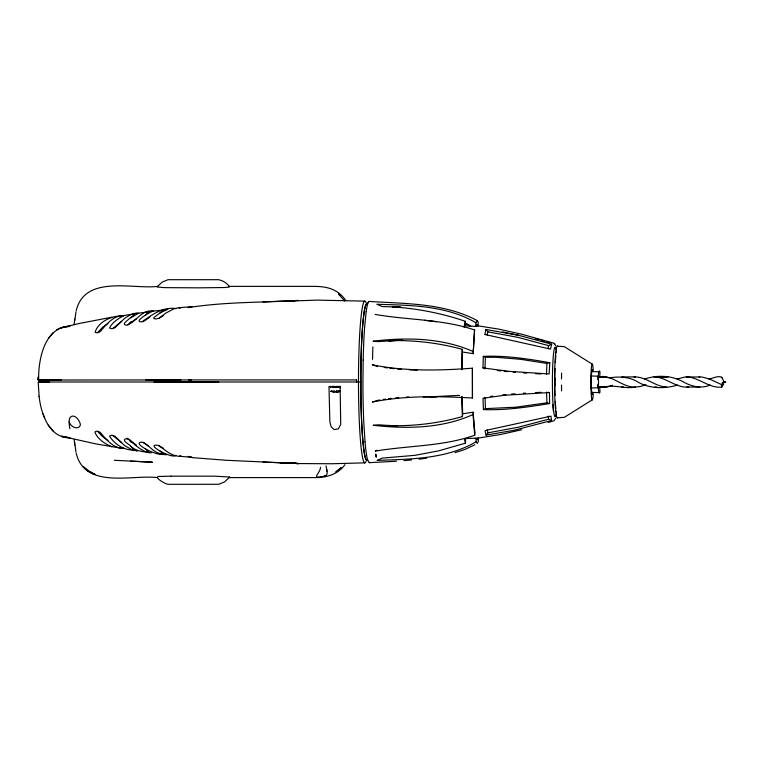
<?xml version="1.0" encoding="UTF-8"?>
<svg xmlns="http://www.w3.org/2000/svg" width="764" height="764" viewBox="0 0 764 764"><rect width="100%" height="100%" fill="white"/><g stroke="black" fill="none" stroke-linecap="round" stroke-linejoin="round"><path stroke-width="1.15" d="M356.53 379.928L356.559 381.99L356.54 379.928L188.584 379.928M372.546 359.357L372.87 346.837M367.56 460.157A78.109 6.122 90 0 1 366.949 460.539L365.746 459.011A77.938 6.112 -90 0 1 364.036 451.228L363.043 442.767A78.262 6.131 -90 0 1 360.904 397.356L360.904 366.634A78.262 6.131 90 0 1 363.043 321.214L364.036 312.782A77.938 6.112 90 0 1 365.746 304.979L366.949 303.451A78.109 6.122 -90 0 1 367.56 303.824M476.048 438.144L476.02 441.783L477.29 443.368L478.359 441.305L478.321 437.61L477.051 439.739L476.048 438.144L465.553 438.555L465.496 443.177L438.374 450.913L415.11 455.306L382.134 458.133L377.129 460.396C410.411 459.097 446.51 459.221 476.02 441.783M476.01 325.731L478.159 325.817L478.188 322.198L477.376 320.67C444.447 302.897 405.292 303.757 368.936 301.427M554.798 379.03L554.826 375.983A32.995 2.559 -90 0 1 555.036 368.458M151.549 311.292L162.35 310.146M561.502 378.992L561.588 373.08M377.397 366.395L372.335 364.82C405.178 371.447 439.147 370.664 472.419 368.191L472.458 398.006C439.147 396.239 405.207 395.37 372.374 402.065L374.064 401.472M546.499 374.274L546.881 363.416L549.803 362.699L549.154 373.959L509.378 371.371L483.001 367.933A54.97 3.849 90 0 1 483.306 356.349C505.653 355.432 527.876 358.813 549.803 362.699M549.517 392.534L549.564 403.564C527.714 407.078 505.644 410.459 483.44 409.58A54.97 3.982 89.6 0 1 483.001 398.264L504.326 395.274L549.517 392.534L548.046 392.295M363.177 360.025L362.938 382A80.64 6.322 -90 0 0 363.74 421.442L365.03 441.945M462.048 369.413L462.287 349.358C438.383 342.759 413.448 339.961 388.675 340.687L402.571 340.305L388.675 340.687M336.723 391.703L336.743 390.566L336.838 391.932L340.247 391.407M338.538 391.569L333.944 391.961L330.745 391.311L334.021 391.942L334.04 390.471M462.287 349.358L462.105 353.617A62.495 4.918 -90 0 0 461.666 369.68M462.592 352.023L473.164 353.646L474.559 329.952C442.547 319.104 408.1 320.212 375.086 314.405M473.164 353.646L474.559 329.952M336.657 387.272L335.425 387.291L336.141 386.746M376.91 450.197L375.267 451.132C408.31 445.469 442.824 446.539 474.711 435.222L474.883 432.309M597.84 379.67L598.088 376.174L590.983 375.983M598.269 377.597L598.689 371.781L599.559 370.932A6.647 1.175 -79.9 0 1 599.711 376.127L599.597 376.9M364.562 328.004L366.176 311.569M74.213 324.595L74.643 318.98M473.031 414.508L473.241 412.207L462.688 413.782L462.392 416.581C438.431 423.351 413.419 426.322 388.542 425.653L396.974 425.968L378.276 424.803L373.176 425.281C406.362 429.072 442.127 428.585 473.031 414.508L474.711 435.222M547.979 348.814L548.628 345.634L551.656 344.182L550.5 349.091L484.997 334.508M74.767 320.775L75.942 311.989M38.219 379.928L38.525 376.881L38.219 379.928L61.282 379.928M598.241 377.034A6.647 0.821 -89.9 0 1 598.441 384.798L598.088 387.806L590.983 387.997M330.096 386.985L331.375 386.622M592.654 393.068L592.568 393.546A12.262 0.936 -90 0 1 591.307 381.322A12.262 0.936 -90 0 1 592.663 370.979M464.646 324.051L465.314 321.31C441.783 313.23 417.144 308.465 392.324 306.889L400.785 307.204L381.943 306.507L376.891 304.282C410.211 305.285 446.3 305.313 475.848 322.714L475.886 326.381L465.391 325.894L465.314 321.31M76.161 310.9C84.546 274.372 133.184 289.489 157.585 286.385L162.245 282.078L168.07 279.7L218.781 279.7L221.789 280.636A17.763 17.763 0 0 1 229.248 286.376L229.219 287.13L224.597 287.531L198.927 287.837L164.575 287.636L157.222 287.016L157.585 286.385M475.886 326.381L476.812 324.347L478.159 325.817M335.425 387.291C335.663 386.24 333.19 388.179 333.4 386.947M366.949 303.575A78.434 6.15 -90 0 0 365.736 305.123L365.154 306.956A78.186 6.131 90 0 0 364.027 312.944A78.434 6.141 90 0 0 362.212 332.025A78.759 6.179 90 0 0 361.515 345.07A78.186 6.131 -90 0 0 361.047 359.51A78.434 6.15 -90 0 0 360.828 389.411A78.749 6.179 -90 0 0 361.057 404.891A78.186 6.131 90 0 0 361.534 419.245A78.434 6.141 90 0 0 363.034 442.432A78.749 6.169 90 0 0 364.065 451.295M320.46 467.31C320.641 472.725 310.919 479.009 321.577 476.564M333.677 387.596L333.715 386.842M555.781 418.166L554.015 420.744L548.246 422.492M475.848 322.714L477.376 320.67M149.534 311.731L135.409 313.622M152.065 311.101L153.278 311.082C151.215 311.292 131.637 322.494 142.152 321.806C152.151 314.587 162.942 306.603 176.293 308.589M330.459 387.644L330.812 386.842L330.392 387.205M723.756 383.977L721.76 387.071L721.598 386.383M331.232 391.569L331.777 390.566M69.744 326.123C44.169 327.145 38.181 360.13 38.658 379.928M472.458 398.006L472.419 368.191M338.519 391.827L339.187 390.805L339.865 391.531L339.216 390.614L339.159 391.483L336.752 391.97L336.733 390.557M165.081 309.802L167.927 309.2L160.01 312.953L153.956 317.537L153.822 318.55L156.142 318.989L159.17 318.168L165.807 313.097L173.734 308.895L178.671 307.711L192.117 306.622M161.758 476.488C150.155 475.189 165.014 484.147 168.128 484.3L218.762 484.29L224.587 481.912L229.534 477.213M677.095 379.049L685.184 376.967L701.925 377.005L709.364 378.954L721.483 384.569L723.393 383.327L721.961 382.907L725.8 381.99L723.584 382.229M48.438 338.557L53.108 332.722M344.956 464.655C338.337 474.205 326.257 477.844 315.093 477.596L229.257 477.596M127.951 324.977L131.102 321.644M486.057 435.079L488.034 432.816L518.231 427.248L548.772 419.178L551.56 420.515L550.939 416.151L485.111 430.581A54.97 4.317 89.5 0 0 486.057 435.108L514.172 430.247L551.56 420.515M97.601 332.569L102.577 327.364L107.925 323.478M365.727 305.094L368.105 302.42M152.093 310.967C140.92 310.146 135.963 322.398 126.623 325.158C118.229 324.595 135.304 315.981 134.607 313.402L137.367 313.049M145.37 315.207L149.181 311.301M113.005 328.358L121.638 321.31M160.01 312.953L163.878 309.401M335.425 386.632L338.271 386.536M708.954 379.269C712.373 378.333 719.869 374.732 722.047 377.941M129.613 323.449L136.603 318.683M143.126 321.73L149.945 317.089M336.37 387.615L333.839 387.147M130.73 317.728L138.647 313.192M159.141 318.235L163.486 315.589M592.377 399.753L564.386 417.306L557.376 417.851M474.855 444.772L465.047 449.385L455.038 452.632M56.631 329.876L59.363 328.367M331.356 386.727L331.939 386.67M483.44 409.58L485.512 408.635L515.986 407.193L546.919 402.809L549.564 403.564M612.422 385.247L607.113 387.033L598.26 387.061M338.576 386.527L339.197 386.584M644.644 379.039C657.145 374.78 671.89 375.353 683.484 382C691.515 386.488 701.428 389.048 710.186 384.97M645.924 384.731L640.442 386.479L635.486 387.071C625.831 389 616.176 385.056 606.645 386.574M119.432 316.095C109.73 316.286 97.496 323.105 95.156 332.244C96.827 333.41 99.158 332.435 100.561 331.261C106.483 324.137 113.922 315.15 124.016 315.542L133.862 313.889M677.582 385.037C665.263 388.866 650.88 388.752 639.229 382.821C630.329 376.872 619.833 376.184 609.596 377.884M39.327 382.076L49.335 381.99M60.27 327.976L65.064 326.696M188.078 307.653C223.269 302.028 259.407 302.496 295.028 300.72M374.914 401.176L376.614 400.661M134.607 313.402L129.813 315.102L124.589 318.387L115.049 327.651L111.764 328.787L109.548 327.995C112.184 322.427 118.525 318.34 124.016 315.542L120.435 315.914M189.014 307.491L191.086 306.908M324.643 476.001C329.418 475.132 326.008 468.829 326.113 465.868M333.963 391.626L335.616 391.502M521.774 429.731L500.554 434.506L475.074 438.593M42.144 382.067L41.772 381.589M111.878 317.194L78.969 323.535L61.578 327.756L69.753 326.39M377.464 400.403L379.794 399.983M179.244 308.331L181.125 307.586M339.388 386.718L338.28 386.718M337.125 391.54L334.613 391.493M339.006 386.947L340.524 387.606M490.564 396.43L492.732 396.115M419.073 459.174L426.627 458.219M383.27 399.419L385.591 399.142M389.067 398.732L391.388 398.464M175.835 455.411C172.349 459.355 143.947 443.626 157.842 445.288C164.021 448.592 168.978 454.551 176.274 455.85C177.573 456.49 184.315 456.643 179.712 455.745M502.636 394.95L505.959 394.596M388.876 398.598L391.063 398.378M395.437 397.939L398.722 397.614M337.382 386.699L336.8 386.756L337.726 386.756M340.257 386.956L339.436 386.937L339.846 387.615L340.276 387.262M403.936 460.654L411.49 459.976M665.606 377.024L666.533 376.948L653.908 376.919M338.977 390.996L339.617 390.948M511.565 394.052L515.07 393.804M293.471 300.729L285.526 301.245L316.984 300.118L364.81 301.131M699.012 376.977L699.824 376.919M406.477 397.06L408.702 396.917M654.805 387.061L656.562 386.947M688.641 386.985C676.388 388.332 667.048 377.913 655.254 376.958L668.042 376.938M396.497 461.217L369.26 462.669L367.541 459.622M396.764 340.362L378.19 341.613L373.042 341.231C406.238 337.153 441.878 337.793 472.935 351.402M333.572 386.613L332.244 386.594M523.244 393.231L525.441 393.107M298.38 300.424L262.988 301.933M430.027 396.85L459.613 395.332M535.411 392.581L540.998 392.324M335.09 391.617L336.141 391.569M621.743 387.071L623.519 386.985M721.818 387.061C708.944 388.609 698.945 377.11 686.282 376.919M364.81 462.86L331.691 463.748L298.38 463.567L226.803 460.31L192.327 457.636L188.068 456.328M633.967 376.958C645.933 376.365 654.939 386.718 666.762 387.061M591.584 392.4L598.89 392.581A6.656 1.175 79.9 0 0 599.941 390.27L599.673 387.596M181.001 379.928L145.781 379.928M339.865 391.531L339.063 391.521M39.623 379.928L38.888 380.033L191.439 379.928M423.218 396.965L436.836 396.803M171.136 476.173L214.818 476.163L229.668 477.022M686.76 387.071L699.891 387.071M338.032 387.291L339.751 387.262M153.936 381.99L218.8 381.99M339.951 391.502L339.187 390.805M229.248 286.376L311.932 286.385C320.317 286.271 329.217 286.939 336.523 291.495A28.841 28.841 0 0 1 343.943 298.036L345.681 300.395M621.839 376.919L635.486 376.919M360.789 381.99L38.2 381.99L39.145 396.602M340.553 386.45L328.988 386.45L329.867 421.948L331.146 426.732L334.154 429.616L338.328 428.91L340.725 424.345L340.123 386.45M597.992 387.042L606.291 387.052L597.849 386.976M157.585 477.605C132.258 474.434 84.852 489.619 76.161 453.081M598.002 377.005L606.32 377.015L598.059 376.938C612.002 373.816 621.886 387.644 635.486 387.071M333.944 391.579L331.786 391.101M591.584 371.591L598.689 371.781M334.46 386.708L335.444 386.794M280.168 462.755L295.028 463.271L262.978 462.105M417.211 370.158L409.437 369.824M338.633 386.699L339.168 386.727M130.596 461.103L152.504 462.21L114.294 460.272M540.912 373.968L535.43 373.653M337.698 386.574L337.879 386.403M293.471 463.251L298.38 463.567L280.14 462.631L298.38 463.567L285.526 462.736M523.359 372.899L526.768 373.128M162.531 453.854C158.568 457.168 129.842 442.27 142.18 442.194C148.55 444.352 152.237 451.39 158.998 453.224C159.686 454.274 170.162 455.42 165.205 454.208M557.376 346.13L564.386 346.684L592.377 364.237M333.171 387.233L332.216 386.909L333.591 387.262M397.375 369.002L401.501 369.356M181.068 456.385L192.117 457.369M504.259 371.333L507.602 371.648M513.169 372.163L515.404 372.374M665.387 386.937L663.486 386.641M149.2 452.202C142.601 451.954 135.839 450.97 130.73 446.252C129.89 444.553 121.275 440.675 125.497 438.851C127.273 438.679 129.154 439.233 130.463 440.446C134.865 445.727 146.077 453.931 151.52 452.689M497.316 370.53L500.812 370.951M384.263 367.494L387.577 367.895M389.793 368.162L394.214 368.697M424.66 320.288L436.531 321.739M39.098 396.296C40.969 413.458 49.001 438.039 70.001 437.887M484.997 334.431A54.97 3.982 -89.7 0 1 485.847 329.475L518.508 335.272L551.656 344.182M476.125 325.531L499.054 329.179L521.774 334.25L553.948 343.198L555.762 345.748M133.795 450.091C123.959 450.273 114.485 444.266 109.51 436.101L111.802 435.193L115.02 436.282L124.589 445.593L132.306 449.929L137.367 450.941L135.39 450.349M69.753 437.6L61.578 436.225L95.5 443.827L119.442 447.895M546.881 363.416L520.695 359.328L496.218 357.285L485.455 357.294L483.316 356.377M608.602 377.75L607.008 377.426M338.309 386.899L338.824 387.004M120.397 448.067L124.016 448.439C113.75 448.802 106.368 439.663 100.332 432.481C98.89 431.469 96.321 430.428 94.927 432.023C97.171 438.87 105.27 444.085 111.878 446.797M502.531 331.958L518.508 335.272M62.467 436.75L64.415 437.199M535.43 338.576L538.859 339.531M541.141 340.161L544.57 341.107M189.004 456.49L191.086 457.073M548.628 345.634L518.04 337.382L487.89 331.843L485.847 329.523M546.728 341.718L549.765 342.606M94.115 474.157L95.07 474.377L88.872 470.93L83.018 466.432L85.998 469.344M93.237 473.833L88.605 471.35M483.001 367.933L485.083 368.85M136.603 445.297L127.12 438.24M163.486 448.401L159.141 445.756M107.925 440.513L102.577 436.616L97.601 431.412M121.638 442.681L113.005 435.633M148.178 445.937L143.126 442.251M554.817 343.896L554.32 343.475M340.095 295.401L338.519 294.064L344.717 301.026M53.48 431.536L48.237 425.09M160.01 451.027L163.878 454.58M145.37 448.774L149.181 452.68M130.73 446.252L134.607 450.588M129.613 440.541L131.102 442.337M721.665 377.015L723.861 381.532M43.032 413.868L44.713 418.261M548.59 418.433L548.17 416.113M69.257 421.489C69.686 426.293 77.747 430.695 80.268 425.491A9.617 5.806 26.8 0 0 80.172 423.609C79.122 420.305 76.811 416.848 73.248 415.998C67.031 416.132 69.562 425.558 69.839 428.814M75.942 452.001L74.662 442.098M598.088 376.174L598.241 377.063M326.658 469.134L326.897 471.159M553.384 411.28L552.849 404.538M74.232 439.577L74.643 445.001M598.269 386.383L598.689 392.209M597.84 384.321L598.088 387.806M473.785 421.184L473.241 412.207M462.688 413.782L462.086 396.783M546.919 402.809L546.575 392.075M461.704 396.506L461.809 401.367A62.495 4.918 -90 0 0 462.392 416.571M561.588 390.891L561.502 384.98M554.807 386.049L554.807 377.951L554.826 387.997A32.995 2.559 -90 0 0 555.036 395.551M721.483 384.569L721.531 385.81A5.94 0.659 -87.3 0 0 721.598 386.355M556.536 413.228A32.995 2.559 -90 0 1 556.182 411.271M555.848 408.578A32.995 2.559 -90 0 1 555.294 401.329M555.304 362.699A32.995 2.559 -90 0 1 555.858 355.461M556.192 352.777A32.995 2.559 -90 0 1 556.545 350.81M593.294 393.813A17.839 1.394 90 0 1 591.269 394.835A17.839 1.394 90 0 1 591.279 369.079A17.839 1.394 90 0 1 593.294 370.253M557.701 417.602A35.86 2.808 90 0 1 554.559 382A35.86 2.808 90 0 1 557.701 346.378M361.362 363.74A73.573 5.759 -90 0 1 361.41 361.639M474.893 432.08A56.842 4.355 89.9 0 1 474.177 425.548A58.217 4.574 -90 0 1 473.804 420.954M464.12 327.231A62.495 4.918 -90 0 1 464.665 323.946M367.541 459.661A80.64 6.322 -90 0 1 365.03 442.003M363.177 360.121A80.64 6.322 -90 0 1 364.562 328.167M366.176 311.722A80.64 6.322 -90 0 1 368.926 301.513M369.595 462.564A80.583 6.313 90 0 1 369.26 462.659M465.505 443.12A62.476 4.89 90 0 1 464.541 439.243M366.949 460.444A78.434 6.15 -90 0 1 365.182 457.158A78.186 6.131 -90 0 1 364.065 451.314M485.016 368.649A51.446 4.469 89.9 0 1 485.407 356.969M485.465 408.988A51.446 4.383 -89.7 0 1 485.092 397.442M488.024 433.016A51.446 4.106 -89.5 0 1 487.346 429.979M487.174 334.985A51.446 4.288 89.6 0 1 487.881 331.633M556.125 414.327A34.8 2.731 -90 0 1 552.401 382.029A34.8 2.731 -90 0 1 556.135 349.625M366.051 461.275A80.86 6.313 90 0 1 358.497 381.99L358.545 370.043A80.85 6.332 -90 0 1 366.051 302.716M93.934 474.062A5.816 0.487 25.7 0 1 93.055 473.718M88.452 471.445A8.27 2.33 31.9 0 1 85.721 469.297M161.634 476.478A18.393 0.917 -0.1 0 1 171.06 476.163M324.824 476.02A5.701 1.022 -7.6 0 1 321.587 476.64M38.334 376.977L38.41 379.928L38.334 376.977M340.983 467.711L335.998 471.875L340.983 467.711M339.875 391.34L339.159 391.483L339.875 391.34M39.05 380.93L39.518 381.112L39.05 380.93M467.845 324.557L466.403 323.821L470.662 326.113L467.845 324.557M376.232 457.015L375.745 454.208L376.232 457.015"/></g></svg>
